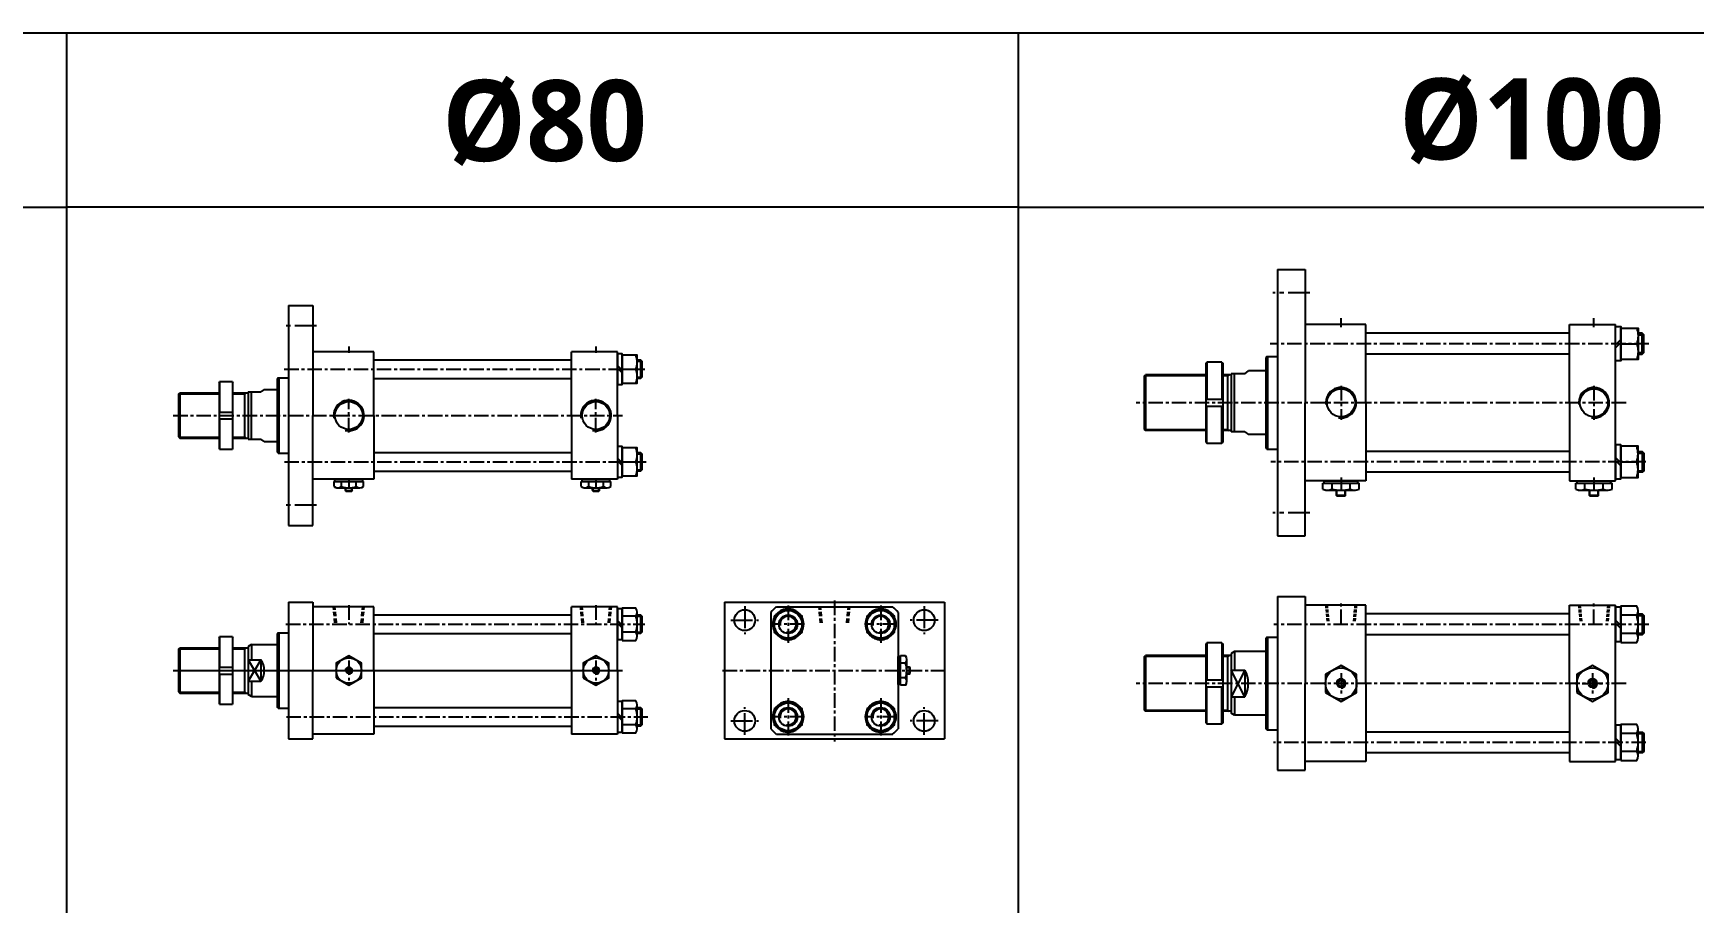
# Model space of a CAD drawing. Extents: x -819 to 8226, y 0 to 4052.
# Drawn here: x 2053 to 3488, y 3301 to 4052 of the extents above; entities that cross this region are included whole.
import ezdxf

# ---------------------------------------------------------------- set-up
doc = ezdxf.new("R2010")
doc.units = 0
doc.header["$LTSCALE"] = 10
doc.header["$MEASUREMENT"] = 0
for name, pattern in [('CENTER', [2, 1.25, -0.25, 0.25, -0.25]), ('CENTERX2', [4, 2.5, -0.5, 0.5, -0.5]), ('HIDDEN', [0.375, 0.25, -0.125])]:
    doc.linetypes.add(name, pattern=pattern)
doc.layers.get('0').update_dxf_attribs({"linetype": 'CONTINUOUS'})
for name, color, linetype in [('CEN', 1, 'CENTERX2'), ('CENTER', 1, 'CENTER'), ('DIM', 2, 'CONTINUOUS'), ('Line', 7, 'CONTINUOUS'), ('ML', 7, 'CONTINUOUS'), ('THIN', 3, 'CONTINUOUS'), ('외형선', 3, 'CONTINUOUS'), ('중심선', 1, 'CENTER')]:
    doc.layers.add(name, color=color, linetype=linetype)
doc.styles.add('문자', font='romans.shx')

msp = doc.modelspace()

# ---------------------------------------------------------------- linework, layer by layer
for p, q in [((4857.5, 4052.4), (0, 4052.4)), ((2082, 4052.4), (2082, 3501)), ((2904.2, 2550.2), (2904.2, 4052.4)), ((1438, 3902.3), (2082, 3902.3)), ((2082, 3902.3), (2082, 2550.2)), ((2904.2, 3902.3), (2082, 3902.3)), ((2904.2, 3902.3), (3803.6, 3902.3)), ((2322.8, 3657.3), (2323.3, 3656.8)), ((2322.8, 3657.3), (2328.8, 3657.3)), ((2323.3, 3656.8), (2328.3, 3656.8)), ((2328.8, 3657.3), (2328.3, 3656.8)), ((2536.3, 3657.3), (2536.8, 3656.8)), ((2536.3, 3657.3), (2542.3, 3657.3)), ((2536.8, 3656.8), (2541.8, 3656.8)), ((2542.3, 3657.3), (2541.8, 3656.8)), ((2810.2, 3498.9), (2810.2, 3504.9)), ((2810.2, 3504.9), (2810.7, 3504.4)), ((2810.7, 3499.4), (2810.7, 3504.4)), ((2810.2, 3498.9), (2810.7, 3499.4))]:
    msp.add_line(p, q)
at = {"color": 7, "linetype": 'Continuous'}
for p, q in [((2313.1, 3660.8), (2313.1, 3665.2)), ((2313.1, 3665.2), (2325.8, 3665.2)), ((2313.8, 3667.2), (2337.8, 3667.2)), ((2313.8, 3665.2), (2313.8, 3667.2)), ((2316.3, 3659.8), (2335.4, 3659.8)), ((2319.5, 3660.8), (2319.5, 3665.2)), ((2322.8, 3657.3), (2322.8, 3659.8)), ((2325.8, 3665.2), (2338.5, 3665.2)), ((2328.8, 3657.3), (2328.8, 3659.8)), ((2332.2, 3660.8), (2332.2, 3665.2)), ((2337.8, 3665.2), (2337.8, 3667.2)), ((2338.5, 3660.8), (2338.5, 3665.2)), ((2526.6, 3660.8), (2526.6, 3665.2)), ((2526.6, 3665.2), (2539.3, 3665.2)), ((2527.3, 3667.2), (2551.3, 3667.2)), ((2527.3, 3665.2), (2527.3, 3667.2)), ((2529.8, 3659.8), (2548.9, 3659.8)), ((2533, 3660.8), (2533, 3665.2)), ((2536.3, 3657.3), (2536.3, 3659.8)), ((2539.3, 3665.2), (2552, 3665.2)), ((2542.3, 3657.3), (2542.3, 3659.8)), ((2545.7, 3660.8), (2545.7, 3665.2)), ((2551.3, 3665.2), (2551.3, 3667.2)), ((2552, 3660.8), (2552, 3665.2)), ((3167.3, 3658.7), (3167.3, 3663.7)), ((3167.3, 3663.7), (3173.6, 3663.7)), ((3168.3, 3663.7), (3168.3, 3665.7)), ((3168.3, 3665.7), (3197.5, 3665.7)), ((3173.6, 3663.7), (3198.5, 3663.7)), ((3175.1, 3658.7), (3175.1, 3663.7)), ((3178.9, 3657.9), (3178.9, 3657.9)), ((3190.7, 3658.7), (3190.7, 3663.7)), ((3197.5, 3663.7), (3197.5, 3665.7)), ((3198.5, 3658.7), (3198.5, 3663.7)), ((3385.8, 3658.7), (3385.8, 3663.7)), ((3385.8, 3663.7), (3392.1, 3663.7)), ((3386.8, 3663.7), (3386.8, 3665.7)), ((3386.8, 3665.7), (3416, 3665.7)), ((3392.1, 3663.7), (3417, 3663.7)), ((3393.6, 3658.7), (3393.6, 3663.7)), ((3397.4, 3657.9), (3397.4, 3657.9)), ((3409.2, 3658.7), (3409.2, 3663.7)), ((3416, 3663.7), (3416, 3665.7)), ((3417, 3658.7), (3417, 3663.7)), ((3170.5, 3657.7), (3195.3, 3657.7)), ((3178.9, 3653.2), (3178.9, 3657.7)), ((3178.9, 3653.2), (3179.4, 3652.7)), ((3186.9, 3653.2), (3178.9, 3653.2)), ((3179.4, 3652.7), (3186.4, 3652.7)), ((3186.9, 3653.2), (3186.4, 3652.7)), ((3186.9, 3653.2), (3186.9, 3657.7)), ((3389, 3657.7), (3413.8, 3657.7)), ((3397.4, 3653.2), (3397.4, 3657.7)), ((3397.4, 3653.2), (3397.9, 3652.7)), ((3405.4, 3653.2), (3397.4, 3653.2)), ((3397.9, 3652.7), (3404.9, 3652.7)), ((3405.4, 3653.2), (3404.9, 3652.7)), ((3405.4, 3653.2), (3405.4, 3657.7)), ((2806.7, 3514.6), (2802.3, 3514.6)), ((2802.3, 3501.9), (2802.3, 3514.6)), ((2800.3, 3489.9), (2800.3, 3513.9)), ((2802.3, 3513.9), (2800.3, 3513.9)), ((2806.7, 3508.2), (2802.3, 3508.2)), ((2802.3, 3489.2), (2802.3, 3501.9)), ((2807.7, 3492.4), (2807.7, 3511.4)), ((2810.2, 3504.9), (2807.7, 3504.9)), ((2802.3, 3489.9), (2800.3, 3489.9)), ((2806.7, 3495.5), (2802.3, 3495.5)), ((2806.7, 3489.2), (2802.3, 3489.2)), ((2810.2, 3498.9), (2807.7, 3498.9))]:
    msp.add_line(p, q, dxfattribs=at)
for points in [[(2314.8, 3495.5), (2325.8, 3489.2), (2336.8, 3495.5), (2336.8, 3508.2), (2325.8, 3514.6), (2314.8, 3508.2)], [(2528.3, 3495.5), (2539.3, 3489.2), (2550.3, 3495.5), (2550.3, 3508.2), (2539.3, 3514.6), (2528.3, 3508.2)], [(2325, 3503.4), (2324.1, 3501.9), (2325, 3500.4), (2326.7, 3500.4), (2327.6, 3501.9), (2326.7, 3503.4)], [(2538.5, 3503.4), (2537.6, 3501.9), (2538.5, 3500.4), (2540.2, 3500.4), (2541.1, 3501.9), (2540.2, 3503.4)], [(3169.4, 3483), (3182.9, 3475.2), (3196.4, 3483), (3196.4, 3498.6), (3182.9, 3506.4), (3169.4, 3498.6)], [(3386.6, 3483), (3400.1, 3475.2), (3413.6, 3483), (3413.6, 3498.6), (3400.1, 3506.4), (3386.6, 3498.6)], [(3181.4, 3493.3), (3180, 3490.8), (3181.4, 3488.3), (3184.3, 3488.3), (3185.8, 3490.8), (3184.3, 3493.3)], [(3398.7, 3493.3), (3397.2, 3490.8), (3398.7, 3488.3), (3401.6, 3488.3), (3403, 3490.8), (3401.6, 3493.3)]]:
    msp.add_lwpolyline(points, close=True, dxfattribs=at)
for centre, radius in [((2325.8, 3501.9), 11), ((2325.8, 3501.9), 2.5), ((2539.3, 3501.9), 11), ((2539.3, 3501.9), 2.5), ((3182.9, 3490.8), 13.5), ((3400.1, 3490.8), 13.5), ((3182.9, 3490.8), 3.5), ((3400.1, 3490.8), 3.5)]:
    msp.add_circle(centre, radius, dxfattribs=at)
for centre, radius, start, end in [((2316.3, 3665.4), 5.62, 235.6158, 270), ((2316.3, 3665.4), 5.62, 235.6158, 304.3842), ((2325.8, 3680.8), 21, 252.412, 270), ((2325.8, 3680.8), 21, 270, 287.588), ((2335.4, 3665.4), 5.62, 235.6158, 304.3842), ((2529.8, 3665.4), 5.62, 235.6158, 270), ((2529.8, 3665.4), 5.62, 235.6158, 304.3842), ((2539.3, 3680.8), 21, 252.412, 270), ((2539.3, 3680.8), 21, 270, 287.588), ((2548.9, 3665.4), 5.62, 235.6158, 304.3842), ((3170.5, 3663.3), 5.62, 235.6158, 270), ((3171.2, 3665.9), 8.22, 241.7006, 298.2994), ((3182.9, 3689), 31.3, 255.6172, 270.0141), ((3182.9, 3689), 31.3, 269.9859, 284.3828), ((3194.6, 3665.9), 8.22, 241.7006, 298.2994), ((3389, 3663.3), 5.62, 235.6158, 270), ((3389.7, 3665.9), 8.22, 241.7006, 298.2994), ((3401.4, 3689), 31.3, 255.6172, 270.0141), ((3401.4, 3689), 31.3, 269.9859, 284.3828), ((3413.1, 3665.9), 8.22, 241.7006, 298.2994), ((2802.1, 3511.4), 5.62, 325.6158, 34.3842), ((2786.7, 3501.9), 21, 0, 17.588), ((2786.7, 3501.9), 21, 342.412, 0), ((2802.1, 3492.4), 5.62, 325.6158, 34.3842), ((2802.1, 3492.4), 5.62, 325.6158, 0)]:
    msp.add_arc(centre, radius, start, end, dxfattribs=at)
at = {"layer": 'CEN', "color": 1, "linetype": 'CENTER', "ltscale": 1.5}
for p, q in [((3155.9, 3828.2), (3123.9, 3828.2)), ((2297.8, 3799.7), (2270.8, 3799.7)), ((2297.8, 3644.7), (2270.8, 3644.7)), ((3155.9, 3638.2), (3123.9, 3638.2)), ((2655.8, 3545.4), (2679.8, 3545.4)), ((2667.8, 3557.4), (2667.8, 3533.4)), ((2834.8, 3545.4), (2810.8, 3545.4)), ((2822.8, 3557.4), (2822.8, 3533.4)), ((2655.8, 3458.4), (2679.8, 3458.4)), ((2667.8, 3446.4), (2667.8, 3470.4)), ((2834.8, 3458.4), (2810.8, 3458.4)), ((2822.8, 3446.4), (2822.8, 3470.4))]:
    msp.add_line(p, q, dxfattribs=at)
at = {"layer": 'CENTER'}
for p, q in [((2705.3, 3558), (2705.3, 3525.8)), ((2785.3, 3558), (2785.3, 3525.8)), ((2719.3, 3541.9), (2691.4, 3541.9)), ((2799.3, 3541.9), (2771.4, 3541.9)), ((2705.3, 3478), (2705.3, 3445.8)), ((2785.3, 3478), (2785.3, 3445.8)), ((2719.3, 3461.9), (2691.4, 3461.9)), ((2799.3, 3461.9), (2771.4, 3461.9))]:
    msp.add_line(p, q, dxfattribs=at)
at = {"layer": 'DIM'}
for p, q in [((2323.3, 3656.8), (2323.3, 3659.8)), ((2328.3, 3656.8), (2328.3, 3659.8)), ((2536.8, 3656.8), (2536.8, 3659.8)), ((2541.8, 3656.8), (2541.8, 3659.8)), ((2810.7, 3504.4), (2807.7, 3504.4)), ((2810.7, 3499.4), (2807.7, 3499.4))]:
    msp.add_line(p, q, dxfattribs=at)
for centre in [(2325.8, 3501.9), (2539.3, 3501.9)]:
    msp.add_arc(centre, 3, 270, 180, dxfattribs=at)
at = {"layer": 'Line', "color": 6, "linetype": 'HIDDEN'}
for p, q in [((3169.7, 3558.3), (3170.9, 3544.3)), ((3170.8, 3558.3), (3172.1, 3543.7)), ((3194.9, 3558.3), (3193.7, 3543.7)), ((3196.1, 3558.3), (3194.9, 3544.3)), ((3388.2, 3558.3), (3389.4, 3544.3)), ((3389.3, 3558.3), (3390.6, 3543.7)), ((3413.4, 3558.3), (3412.2, 3543.7)), ((3414.6, 3558.3), (3413.4, 3544.3))]:
    msp.add_line(p, q, dxfattribs=at)
at = {"layer": 'ML'}
for p, q in [((3127.9, 3848.2), (3127.9, 3618.2)), ((3127.9, 3848.2), (3151.9, 3848.2)), ((3151.9, 3848.2), (3151.9, 3733.2)), ((2273.8, 3817.2), (2273.8, 3627.2)), ((2273.8, 3817.2), (2294.8, 3817.2)), ((2294.8, 3817.2), (2294.8, 3722.2)), ((3204.4, 3800.7), (3151.9, 3800.7)), ((3204.4, 3733.2), (3204.4, 3800.7)), ((3386.9, 3800.7), (3413.4, 3800.7)), ((3424.5, 3787.8), (3419.9, 3783.2)), ((3443.1, 3775.2), (3443.1, 3793.2)), ((2347.3, 3777.2), (2294.8, 3777.2)), ((2347.3, 3722.2), (2347.3, 3777.2)), ((3118.9, 3773.2), (3117.9, 3772.2)), ((3118.9, 3773.2), (3127.9, 3773.2)), ((3119.4, 3773.2), (3119.4, 3693.2)), ((3424.5, 3785.2), (3419.9, 3780.6)), ((3424.5, 3784.2), (3438.3, 3784.2)), ((2561.8, 3761.3), (2557.8, 3765.3)), ((2561.8, 3759), (2557.8, 3763)), ((2561.8, 3762.2), (2573.8, 3762.2)), ((2577.8, 3770.2), (2577.8, 3754.2)), ((3066, 3767.2), (3067, 3768.2)), ((3066, 3767.2), (3066, 3699.2)), ((3067, 3768.2), (3067, 3736.2)), ((3080, 3768.2), (3067, 3768.2)), ((3080, 3768.2), (3080, 3736.2)), ((3080, 3768.2), (3081, 3767.2)), ((3081, 3699.2), (3081, 3767.2)), ((3099.9, 3758.2), (3102.9, 3760.7)), ((3117.9, 3772.2), (3117.9, 3694.2)), ((2213.7, 3750.7), (2214.2, 3751.2)), ((2213.7, 3750.7), (2213.7, 3693.7)), ((2214.2, 3751.2), (2214.2, 3725.2)), ((2225.2, 3751.2), (2214.2, 3751.2)), ((2225.2, 3751.2), (2225.2, 3725.2)), ((2225.2, 3751.2), (2225.7, 3750.7)), ((2225.7, 3693.7), (2225.7, 3750.7)), ((2252.8, 3744.7), (2249.8, 3742.7)), ((2264.8, 3754.7), (2263.8, 3753.7)), ((2263.8, 3753.7), (2263.8, 3690.7)), ((2264.8, 3754.7), (2273.8, 3754.7)), ((2265.3, 3754.7), (2265.3, 3689.7)), ((3012.9, 3756.2), (3013.9, 3757.2)), ((3012.9, 3756.2), (3012.9, 3710.2)), ((3013.9, 3757.2), (3013.9, 3709.2)), ((3084.9, 3757.2), (3084.9, 3709.2)), ((3087.9, 3758.2), (3087.9, 3708.2)), ((3090.9, 3708.2), (3090.9, 3758.2)), ((2178.8, 3740.7), (2179.8, 3741.7)), ((2178.8, 3740.7), (2178.8, 3703.7)), ((2179.8, 3741.7), (2179.8, 3702.7)), ((2235.8, 3741.7), (2235.8, 3702.7)), ((2238.8, 3742.7), (2238.8, 3701.7)), ((2241.8, 3701.7), (2241.8, 3742.7)), ((3066, 3736.2), (3081, 3736.2)), ((3066, 3730.2), (3081, 3730.2)), ((3067, 3698.2), (3067, 3730.2)), ((3080, 3698.2), (3080, 3730.2)), ((3151.9, 3618.2), (3151.9, 3733.2)), ((3204.4, 3733.2), (3204.4, 3665.7)), ((2213.7, 3725.2), (2225.7, 3725.2)), ((2213.7, 3719.2), (2225.7, 3719.2)), ((2214.2, 3719.2), (2214.2, 3693.2)), ((2225.2, 3719.2), (2225.2, 3693.2)), ((2294.8, 3627.2), (2294.8, 3722.2)), ((2347.3, 3722.2), (2347.3, 3667.2)), ((2178.8, 3703.7), (2179.8, 3702.7)), ((2252.8, 3699.7), (2249.8, 3701.7)), ((3012.9, 3710.2), (3013.9, 3709.2)), ((3099.9, 3708.2), (3102.9, 3705.7)), ((2213.7, 3693.7), (2214.2, 3693.2)), ((2214.2, 3693.2), (2225.2, 3693.2)), ((2225.2, 3693.2), (2225.7, 3693.7)), ((2264.8, 3689.7), (2263.8, 3690.7)), ((2264.8, 3689.7), (2273.8, 3689.7)), ((2577.8, 3690.2), (2577.8, 3674.2)), ((3066, 3699.2), (3067, 3698.2)), ((3067, 3698.2), (3080, 3698.2)), ((3080, 3698.2), (3081, 3699.2)), ((3118.9, 3693.2), (3117.9, 3694.2)), ((3118.9, 3693.2), (3127.9, 3693.2)), ((3443.1, 3691.2), (3443.1, 3673.2)), ((2561.8, 3681.3), (2557.8, 3685.3)), ((2561.8, 3679), (2557.8, 3683)), ((2561.8, 3682.2), (2573.8, 3682.2)), ((3424.5, 3681.2), (3419.9, 3685.8)), ((3424.5, 3678.6), (3419.9, 3683.2)), ((3424.5, 3682.2), (3438.3, 3682.2)), ((2347.3, 3667.2), (2294.8, 3667.2)), ((3204.4, 3665.7), (3151.9, 3665.7)), ((2273.8, 3627.2), (2294.8, 3627.2)), ((3127.9, 3618.2), (3151.9, 3618.2)), ((2273.8, 3560.9), (2273.8, 3442.9)), ((2273.8, 3560.9), (2294.8, 3560.9)), ((2294.8, 3560.9), (2294.8, 3501.9)), ((2650.3, 3560.9), (2840.3, 3560.9)), ((2650.3, 3560.9), (2650.3, 3442.9)), ((2840.3, 3560.9), (2840.3, 3442.9)), ((3127.9, 3565.8), (3127.9, 3415.8)), ((3127.9, 3565.8), (3151.9, 3565.8)), ((3151.9, 3565.8), (3151.9, 3490.8)), ((3204.4, 3558.3), (3151.9, 3558.3)), ((3204.4, 3490.8), (3204.4, 3558.3)), ((3386.9, 3558.3), (3413.4, 3558.3)), ((2347.3, 3556.9), (2294.8, 3556.9)), ((2347.3, 3501.9), (2347.3, 3556.9)), ((2561.8, 3541), (2557.8, 3545)), ((2573.8, 3548.8), (2561.8, 3548.8)), ((2574.8, 3531.5), (2574.8, 3552.3)), ((2577.8, 3549.9), (2577.8, 3533.9)), ((2690.3, 3552.1), (2690.3, 3451.6)), ((2695.1, 3556.9), (2795.6, 3556.9)), ((2800.3, 3552.1), (2800.3, 3451.6)), ((3424.5, 3540.8), (3419.9, 3545.4)), ((3438.3, 3549.6), (3424.5, 3549.6)), ((3439.5, 3530.1), (3439.5, 3553.5)), ((3443.1, 3550.8), (3443.1, 3532.8)), ((2213.7, 3530.4), (2214.2, 3530.9)), ((2213.7, 3530.4), (2213.7, 3473.4)), ((2225.2, 3530.9), (2214.2, 3530.9)), ((2214.2, 3530.9), (2214.2, 3504.9)), ((2225.2, 3530.9), (2225.7, 3530.4)), ((2225.2, 3530.9), (2225.2, 3504.9)), ((2225.7, 3473.4), (2225.7, 3530.4)), ((2264.8, 3534.4), (2263.8, 3533.4)), ((2263.8, 3533.4), (2263.8, 3470.4)), ((2264.8, 3534.4), (2273.8, 3534.4)), ((2265.3, 3534.4), (2265.3, 3469.4)), ((2561.8, 3538.8), (2557.8, 3542.8)), ((2573.8, 3535), (2561.8, 3535)), ((3118.9, 3530.8), (3117.9, 3529.8)), ((3117.9, 3529.8), (3117.9, 3451.8)), ((3118.9, 3530.8), (3127.9, 3530.8)), ((3119.4, 3530.8), (3119.4, 3450.8)), ((3424.5, 3538.2), (3419.9, 3542.8)), ((3438.3, 3534), (3424.5, 3534)), ((2178.8, 3520.4), (2179.8, 3521.4)), ((2178.8, 3520.4), (2178.8, 3483.4)), ((2179.8, 3521.4), (2179.8, 3482.4)), ((2235.8, 3521.4), (2235.8, 3482.4)), ((2241.8, 3524.4), (2238.8, 3522.7)), ((2238.8, 3522.7), (2238.8, 3481.1)), ((2241.8, 3524.4), (2241.8, 3511.2)), ((3012.9, 3513.8), (3013.9, 3514.8)), ((3013.9, 3514.8), (3013.9, 3466.8)), ((3066, 3524.8), (3067, 3525.8)), ((3066, 3524.8), (3066, 3456.8)), ((3080, 3525.8), (3067, 3525.8)), ((3067, 3525.8), (3067, 3493.8)), ((3080, 3525.8), (3081, 3524.8)), ((3080, 3525.8), (3080, 3493.8)), ((3081, 3456.8), (3081, 3524.8)), ((3084.9, 3514.8), (3084.9, 3466.8)), ((3090.9, 3518.3), (3087.9, 3516.6)), ((3087.9, 3516.6), (3087.9, 3465)), ((3090.9, 3518.3), (3090.9, 3502.3)), ((2213.7, 3504.9), (2225.7, 3504.9)), ((2238.8, 3511.2), (2249.8, 3511.2)), ((2249.8, 3511.2), (2249.8, 3492.6)), ((2294.8, 3442.9), (2294.8, 3501.9)), ((2347.3, 3501.9), (2347.3, 3446.9)), ((3012.9, 3513.8), (3012.9, 3467.8)), ((3087.9, 3502.3), (3099.9, 3502.3)), ((3099.9, 3502.3), (3099.9, 3479.2)), ((2213.7, 3498.9), (2225.7, 3498.9)), ((2214.2, 3498.9), (2214.2, 3472.9)), ((2225.2, 3498.9), (2225.2, 3472.9)), ((2238.8, 3492.6), (2249.8, 3492.6)), ((2241.8, 3492.6), (2241.8, 3479.4)), ((3066, 3493.8), (3081, 3493.8)), ((3066, 3487.8), (3081, 3487.8)), ((3067, 3455.8), (3067, 3487.8)), ((3080, 3455.8), (3080, 3487.8)), ((3151.9, 3415.8), (3151.9, 3490.8)), ((3204.4, 3490.8), (3204.4, 3423.3)), ((2178.8, 3483.4), (2179.8, 3482.4)), ((2213.7, 3473.4), (2214.2, 3472.9)), ((2214.2, 3472.9), (2225.2, 3472.9)), ((2225.2, 3472.9), (2225.7, 3473.4)), ((2241.8, 3479.4), (2238.8, 3481.1)), ((2574.8, 3451.5), (2574.8, 3472.3)), ((3087.9, 3479.2), (3099.9, 3479.2)), ((3090.9, 3479.2), (3090.9, 3463.3)), ((2264.8, 3469.4), (2263.8, 3470.4)), ((2264.8, 3469.4), (2273.8, 3469.4)), ((2561.8, 3461), (2557.8, 3465)), ((2561.8, 3458.8), (2557.8, 3462.8)), ((2573.8, 3468.8), (2561.8, 3468.8)), ((2577.8, 3469.9), (2577.8, 3453.9)), ((3012.9, 3467.8), (3013.9, 3466.8)), ((3090.9, 3463.3), (3087.9, 3465)), ((2273.8, 3442.9), (2294.8, 3442.9)), ((2347.3, 3446.9), (2294.8, 3446.9)), ((2573.8, 3455), (2561.8, 3455)), ((2650.3, 3442.9), (2840.3, 3442.9)), ((2695.1, 3446.9), (2795.6, 3446.9)), ((3066, 3456.8), (3067, 3455.8)), ((3067, 3455.8), (3080, 3455.8)), ((3080, 3455.8), (3081, 3456.8)), ((3118.9, 3450.8), (3117.9, 3451.8)), ((3118.9, 3450.8), (3127.9, 3450.8)), ((3424.5, 3438.8), (3419.9, 3443.4)), ((3438.3, 3447.6), (3424.5, 3447.6)), ((3439.5, 3428.1), (3439.5, 3451.5)), ((3443.1, 3448.8), (3443.1, 3430.8)), ((3424.5, 3436.2), (3419.9, 3440.8)), ((3438.3, 3432), (3424.5, 3432)), ((3127.9, 3415.8), (3151.9, 3415.8)), ((3204.4, 3423.3), (3151.9, 3423.3))]:
    msp.add_line(p, q, dxfattribs=at)
at = {"layer": 'ML', "color": 1, "linetype": 'CENTER'}
for p, q in [((3182.9, 3798.6), (3182.9, 3806.2)), ((3401.4, 3798.6), (3401.4, 3806.2)), ((2325.8, 3781.7), (2325.8, 3776.4)), ((2539.3, 3781.7), (2539.3, 3776.4)), ((3182.9, 3747.7), (3182.9, 3718.6)), ((3401.4, 3747.7), (3401.4, 3718.6)), ((2325.8, 3707.6), (2325.8, 3736.7)), ((2539.3, 3707.6), (2539.3, 3736.7)), ((2325.8, 3668.1), (2325.8, 3659.1)), ((2539.3, 3668.1), (2539.3, 3659.1)), ((3182.9, 3668.7), (3182.9, 3657.1)), ((3401.4, 3668.7), (3401.4, 3657.1)), ((2745.3, 3562.3), (2745.3, 3440.6)), ((3182.9, 3542.2), (3182.9, 3560)), ((3401.4, 3542.2), (3401.4, 3560)), ((2325.8, 3510.7), (2325.8, 3493.1)), ((2530.5, 3501.9), (2548.1, 3501.9)), ((2539.3, 3510.7), (2539.3, 3493.1)), ((2648.7, 3501.9), (2841.3, 3501.9)), ((3182.9, 3499.6), (3182.9, 3482)), ((3391.3, 3490.8), (3408.9, 3490.8)), ((3400.1, 3499.6), (3400.1, 3482))]:
    msp.add_line(p, q, dxfattribs=at)
at = {"layer": 'ML', "color": 7, "linetype": 'Continuous'}
for p, q in [((3117.9, 3760.7), (3102.9, 3760.7)), ((2252.8, 3744.7), (2263.8, 3744.7)), ((3066, 3757.2), (3013.9, 3757.2)), ((3087.9, 3757.2), (3081, 3757.2)), ((3099.9, 3758.2), (3087.9, 3758.2)), ((2179.8, 3741.7), (2213.7, 3741.7)), ((2225.7, 3741.7), (2238.8, 3741.7)), ((2238.8, 3742.7), (2249.8, 3742.7)), ((2179.8, 3702.7), (2213.7, 3702.7)), ((2225.7, 3702.7), (2238.8, 3702.7)), ((2238.8, 3701.7), (2249.8, 3701.7)), ((3066, 3709.2), (3013.9, 3709.2)), ((3087.9, 3709.2), (3081, 3709.2)), ((3099.9, 3708.2), (3087.9, 3708.2)), ((3117.9, 3705.7), (3102.9, 3705.7)), ((2252.8, 3699.7), (2263.8, 3699.7)), ((2179.8, 3521.4), (2213.7, 3521.4)), ((2225.7, 3521.4), (2238.8, 3521.4)), ((2241.8, 3524.4), (2263.8, 3524.4)), ((3066, 3514.8), (3013.9, 3514.8)), ((3117.9, 3518.3), (3090.9, 3518.3)), ((2179.8, 3482.4), (2213.7, 3482.4)), ((2225.7, 3482.4), (2238.8, 3482.4)), ((2241.8, 3479.4), (2263.8, 3479.4)), ((3066, 3466.8), (3013.9, 3466.8)), ((3117.9, 3463.3), (3090.9, 3463.3))]:
    msp.add_line(p, q, dxfattribs=at)
at = {"layer": 'ML', "color": 2}
for p, q in [((3084.9, 3756.4), (3086.2, 3757.2)), ((2235.8, 3740.9), (2237.1, 3741.7)), ((2235.8, 3703.4), (2237.1, 3702.7)), ((3084.9, 3709.9), (3086.2, 3709.2)), ((3179.4, 3657.9), (3179.4, 3657.9)), ((3397.9, 3657.9), (3397.9, 3657.9)), ((3179.4, 3652.7), (3179.4, 3657.7)), ((3186.4, 3652.7), (3186.4, 3657.7)), ((3397.9, 3652.7), (3397.9, 3657.7)), ((3404.9, 3652.7), (3404.9, 3657.7)), ((2235.8, 3520.6), (2237.1, 3521.4)), ((3084.9, 3514), (3086.2, 3514.8)), ((2249.8, 3511.2), (2238.8, 3492.6)), ((2238.8, 3511.2), (2249.8, 3492.6)), ((3099.9, 3502.3), (3087.9, 3479.2)), ((3099.9, 3479.2), (3087.9, 3502.3)), ((2235.8, 3483.1), (2237.1, 3482.4)), ((3084.9, 3467.5), (3086.2, 3466.8))]:
    msp.add_line(p, q, dxfattribs=at)
at = {"layer": 'ML', "color": 6, "linetype": 'HIDDEN', "ltscale": 1.5}
for p, q in [((2313.8, 3543.2), (2312.6, 3556.9)), ((2315.1, 3543.2), (2313.8, 3556.9)), ((2336.6, 3543.2), (2337.8, 3556.9)), ((2337.8, 3543.2), (2339.1, 3556.9)), ((2527.3, 3543.2), (2526.1, 3556.9)), ((2528.6, 3543.2), (2527.3, 3556.9)), ((2550.1, 3543.2), (2551.3, 3556.9)), ((2551.3, 3543.2), (2552.6, 3556.9)), ((2733.3, 3543.2), (2732.1, 3556.9)), ((2734.6, 3543.2), (2733.3, 3556.9)), ((2756.1, 3543.2), (2757.3, 3556.9)), ((2757.3, 3543.2), (2758.6, 3556.9))]:
    msp.add_line(p, q, dxfattribs=at)
at = {"layer": 'ML'}
for points in [[(3419.9, 3769.4), (3419.9, 3799), (3424.5, 3799), (3424.5, 3769.4), (3419.9, 3769.4)], [(3439.5, 3775.2), (3443.1, 3775.2), (3444.5, 3776.5), (3444.5, 3791.8), (3443.1, 3793.2), (3439.5, 3793.2)], [(2557.8, 3775.5), (2557.8, 3748.9), (2561.8, 3748.9), (2561.8, 3775.5), (2557.8, 3775.5)], [(2574.8, 3770.2), (2577.8, 3770.2), (2578.8, 3769.1), (2578.8, 3755.3), (2577.8, 3754.2), (2574.8, 3754.2)], [(2557.8, 3695.5), (2557.8, 3668.9), (2561.8, 3668.9), (2561.8, 3695.5), (2557.8, 3695.5)], [(2574.8, 3690.2), (2577.8, 3690.2), (2578.8, 3689.1), (2578.8, 3675.3), (2577.8, 3674.2), (2574.8, 3674.2)], [(3419.9, 3697), (3419.9, 3667.4), (3424.5, 3667.4), (3424.5, 3697), (3419.9, 3697)], [(3439.5, 3691.2), (3443.1, 3691.2), (3444.5, 3689.8), (3444.5, 3674.5), (3443.1, 3673.2), (3439.5, 3673.2)], [(2557.8, 3555.2), (2557.8, 3528.6), (2561.8, 3528.6), (2561.8, 3555.2), (2557.8, 3555.2)], [(2574.8, 3549.9), (2577.8, 3549.9), (2578.8, 3548.8), (2578.8, 3535), (2577.8, 3533.9), (2574.8, 3533.9)], [(2693.3, 3548.8), (2693.3, 3535), (2705.3, 3528), (2717.3, 3535), (2717.3, 3548.8), (2705.3, 3555.8), (2693.3, 3548.8)], [(2773.3, 3548.8), (2773.3, 3535), (2785.3, 3528), (2797.3, 3535), (2797.3, 3548.8), (2785.3, 3555.8), (2773.3, 3548.8)], [(3419.9, 3556.6), (3419.9, 3527), (3424.5, 3527), (3424.5, 3556.6), (3419.9, 3556.6)], [(3439.5, 3550.8), (3443.1, 3550.8), (3444.5, 3549.4), (3444.5, 3534.1), (3443.1, 3532.8), (3439.5, 3532.8)], [(2557.8, 3475.2), (2557.8, 3448.6), (2561.8, 3448.6), (2561.8, 3475.2), (2557.8, 3475.2)], [(2693.3, 3468.8), (2693.3, 3455), (2705.3, 3448), (2717.3, 3455), (2717.3, 3468.8), (2705.3, 3475.8), (2693.3, 3468.8)], [(2773.3, 3468.8), (2773.3, 3455), (2785.3, 3448), (2797.3, 3455), (2797.3, 3468.8), (2785.3, 3475.8), (2773.3, 3468.8)], [(2574.8, 3469.9), (2577.8, 3469.9), (2578.8, 3468.8), (2578.8, 3455), (2577.8, 3453.9), (2574.8, 3453.9)], [(3419.9, 3454.6), (3419.9, 3425), (3424.5, 3425), (3424.5, 3454.6), (3419.9, 3454.6)], [(3439.5, 3448.8), (3443.1, 3448.8), (3444.5, 3447.4), (3444.5, 3432.1), (3443.1, 3430.8), (3439.5, 3430.8)]]:
    msp.add_lwpolyline(points, dxfattribs=at)
for points in [[(3424.5, 3797.7), (3439.5, 3797.7), (3439.5, 3770.7), (3424.5, 3770.7)], [(2561.8, 3750.2), (2574.8, 3750.2), (2574.8, 3774.2), (2561.8, 3774.2)], [(2561.8, 3670.2), (2574.8, 3670.2), (2574.8, 3694.2), (2561.8, 3694.2)], [(3424.5, 3668.7), (3439.5, 3668.7), (3439.5, 3695.7), (3424.5, 3695.7)]]:
    msp.add_lwpolyline(points, close=True, dxfattribs=at)
for points in [[(3438.3, 3797.7, -0.178633), (3438.3, 3784.2, -0.178633), (3438.3, 3770.7)], [(2573.8, 3750.2, 0.178633), (2573.8, 3762.2, 0.178633), (2573.8, 3774.2)], [(2573.8, 3670.2, 0.178633), (2573.8, 3682.2, 0.178633), (2573.8, 3694.2)], [(3438.3, 3668.7, 0.178633), (3438.3, 3682.2, 0.178633), (3438.3, 3695.7)], [(2561.8, 3528), (2573.8, 3528, 0.309401), (2573.8, 3535, 0.154701), (2573.8, 3548.8, 0.309401), (2573.8, 3555.8), (2561.8, 3555.8), (2561.8, 3528)], [(3424.5, 3526.2), (3438.3, 3526.2, 0.309401), (3438.3, 3534, 0.154701), (3438.3, 3549.6, 0.309401), (3438.3, 3557.4), (3424.5, 3557.4), (3424.5, 3526.2)], [(2561.8, 3448), (2573.8, 3448, 0.309401), (2573.8, 3455, 0.154701), (2573.8, 3468.8, 0.309401), (2573.8, 3475.8), (2561.8, 3475.8), (2561.8, 3448)], [(3424.5, 3424.2), (3438.3, 3424.2, 0.309401), (3438.3, 3432, 0.154701), (3438.3, 3447.6, 0.309401), (3438.3, 3455.4), (3424.5, 3455.4), (3424.5, 3424.2)]]:
    msp.add_lwpolyline(points, format="xyb", dxfattribs=at)
for centre, radius in [((3182.9, 3733.2), 12.1), ((3401.4, 3733.2), 12.1), ((2325.8, 3722.2), 12), ((2539.3, 3722.2), 12), ((2667.8, 3545.4), 9), ((2705.3, 3541.9), 12), ((2705.3, 3541.9), 8), ((2785.3, 3541.9), 12), ((2785.3, 3541.9), 8), ((2822.8, 3545.4), 9), ((2705.3, 3461.9), 12), ((2785.3, 3461.9), 12), ((2667.8, 3458.4), 9), ((2705.3, 3461.9), 8), ((2785.3, 3461.9), 8), ((2822.8, 3458.4), 9)]:
    msp.add_circle(centre, radius, dxfattribs=at)
at = {"layer": 'ML', "color": 2}
for centre, radius, start, end in [((3182.9, 3733.2), 13.2, 260.9473, 186.2259), ((3401.4, 3733.2), 13.2, 260.9473, 186.2259), ((2325.8, 3722.2), 13.2, 256.7423, 190.0921), ((2539.3, 3722.2), 13.2, 256.7423, 190.0921), ((2705.3, 3541.9), 6.92, 258.3945, 189.733), ((2785.3, 3541.9), 6.92, 258.3945, 189.733), ((3182.9, 3490.8), 4, 270, 180), ((3400.1, 3490.8), 4, 270, 180), ((2705.3, 3461.9), 6.92, 258.3945, 189.733), ((2785.3, 3461.9), 6.92, 258.3945, 189.733)]:
    msp.add_arc(centre, radius, start, end, dxfattribs=at)
at = {"layer": 'ML'}
for centre, radius, start, end in [((2745.3, 3501.9), 74.5, 132.417, 137.583), ((2705.3, 3541.9), 13.3, 154.4562, 205.5438), ((2705.3, 3541.9), 13.3, 94.4562, 145.5438), ((2705.3, 3541.9), 13.3, 34.4562, 85.5438), ((2705.3, 3541.9), 13.3, 334.4562, 25.5438), ((2785.3, 3541.9), 13.3, 154.4562, 205.5438), ((2785.3, 3541.9), 13.3, 94.4562, 145.5438), ((2785.3, 3541.9), 13.3, 34.4562, 85.5438), ((2745.3, 3501.9), 74.5, 42.417, 47.583), ((2785.3, 3541.9), 13.3, 334.4562, 25.5438), ((2705.3, 3541.9), 13.3, 214.4562, 265.5438), ((2705.3, 3541.9), 13.3, 274.4562, 325.5438), ((2785.3, 3541.9), 13.3, 214.4562, 265.5438), ((2785.3, 3541.9), 13.3, 274.4562, 325.5438), ((2237, 3501.9), 15.8, 324.1474, 35.8526), ((3079.1, 3490.8), 23.7, 330.8896, 29.1104), ((2705.3, 3461.9), 13.3, 94.4562, 145.5438), ((2705.3, 3461.9), 13.3, 34.4562, 85.5438), ((2785.3, 3461.9), 13.3, 94.4562, 145.5438), ((2785.3, 3461.9), 13.3, 34.4562, 85.5438), ((2705.3, 3461.9), 13.3, 154.4562, 205.5438), ((2705.3, 3461.9), 13.3, 334.4562, 25.5438), ((2785.3, 3461.9), 13.3, 154.4562, 205.5438), ((2785.3, 3461.9), 13.3, 334.4562, 25.5438), ((2745.3, 3501.9), 74.5, 222.417, 227.583), ((2705.3, 3461.9), 13.3, 214.4562, 265.5438), ((2705.3, 3461.9), 13.3, 274.4562, 325.5438), ((2785.3, 3461.9), 13.3, 214.4562, 265.5438), ((2785.3, 3461.9), 13.3, 274.4562, 325.5438), ((2745.3, 3501.9), 74.5, 312.417, 317.583)]:
    msp.add_arc(centre, radius, start, end, dxfattribs=at)
at = {"layer": 'THIN', "color": 2}
for p, q in [((3439.5, 3791.8), (3444.5, 3791.8)), ((3439.5, 3776.5), (3444.5, 3776.5)), ((2574.8, 3769.1), (2578.8, 3769.1)), ((2574.8, 3755.3), (2578.8, 3755.3)), ((2574.8, 3689.1), (2578.8, 3689.1)), ((3439.5, 3689.8), (3444.5, 3689.8)), ((2574.8, 3675.3), (2578.8, 3675.3)), ((3439.5, 3674.5), (3444.5, 3674.5)), ((2574.8, 3548.8), (2578.8, 3548.8)), ((3439.5, 3549.4), (3444.5, 3549.4)), ((2574.8, 3535), (2578.8, 3535)), ((3439.5, 3534.1), (3444.5, 3534.1)), ((2574.8, 3468.8), (2578.8, 3468.8)), ((2574.8, 3455), (2578.8, 3455)), ((3439.5, 3447.4), (3444.5, 3447.4)), ((3439.5, 3432.1), (3444.5, 3432.1))]:
    msp.add_line(p, q, dxfattribs=at)
at = {"layer": '외형선', "color": 7}
for p, q in [((3380.4, 3800.7), (3419.9, 3800.7)), ((3380.4, 3733.2), (3380.4, 3800.7)), ((3419.9, 3665.7), (3419.9, 3800.7)), ((2557.8, 3777.2), (2518.3, 3777.2)), ((2518.3, 3722.2), (2518.3, 3777.2)), ((2557.8, 3722.2), (2557.8, 3777.2)), ((3380.4, 3733.2), (3380.4, 3665.7)), ((2518.3, 3722.2), (2518.3, 3667.2)), ((2557.8, 3722.2), (2557.8, 3667.2)), ((2557.8, 3667.2), (2518.3, 3667.2)), ((3380.4, 3665.7), (3419.9, 3665.7)), ((3380.4, 3558.3), (3419.9, 3558.3)), ((3380.4, 3490.8), (3380.4, 3558.3)), ((3419.9, 3423.3), (3419.9, 3558.3)), ((2557.8, 3556.9), (2518.3, 3556.9)), ((2518.3, 3501.9), (2518.3, 3556.9)), ((2557.8, 3501.9), (2557.8, 3556.9)), ((2518.3, 3501.9), (2518.3, 3446.9)), ((2557.8, 3501.9), (2557.8, 3446.9)), ((3380.4, 3490.8), (3380.4, 3423.3)), ((2557.8, 3446.9), (2518.3, 3446.9)), ((3380.4, 3423.3), (3419.9, 3423.3))]:
    msp.add_line(p, q, dxfattribs=at)
at = {"layer": '외형선', "color": 1, "linetype": 'CENTER'}
for p, q in [((2270, 3762.2), (2581.6, 3762.2)), ((2174.1, 3722.2), (2562.2, 3722.2)), ((2270.2, 3682.2), (2584, 3682.2)), ((2325.8, 3558.3), (2325.8, 3541.9)), ((2539.3, 3558.3), (2539.3, 3541)), ((2271.5, 3541.9), (2581.6, 3541.9)), ((2271.9, 3461.9), (2584, 3461.9))]:
    msp.add_line(p, q, dxfattribs=at)
at = {"layer": '외형선', "color": 7, "linetype": 'Continuous'}
for p, q in [((2347.3, 3770.2), (2518.3, 3770.2)), ((2347.3, 3754.2), (2518.3, 3754.2)), ((2347.3, 3690.2), (2518.3, 3690.2)), ((2347.3, 3674.2), (2518.3, 3674.2)), ((2347.3, 3549.9), (2518.3, 3549.9)), ((2347.3, 3533.9), (2518.3, 3533.9)), ((2347.3, 3469.9), (2518.3, 3469.9)), ((2347.3, 3453.9), (2518.3, 3453.9))]:
    msp.add_line(p, q, dxfattribs=at)
at = {"layer": '외형선', "color": 2, "linetype": 'Continuous'}
for p, q in [((2179.1, 3740.9), (2213.7, 3740.9)), ((2225.7, 3740.9), (2235.8, 3740.9)), ((2179.1, 3703.4), (2213.7, 3703.4)), ((2225.7, 3703.4), (2235.8, 3703.4)), ((2179.1, 3520.6), (2213.7, 3520.6)), ((2225.7, 3520.6), (2235.8, 3520.6)), ((2179.1, 3483.1), (2213.7, 3483.1)), ((2225.7, 3483.1), (2235.8, 3483.1))]:
    msp.add_line(p, q, dxfattribs=at)
at = {"layer": '외형선', "color": 1, "linetype": 'CENTER', "ltscale": 50}
msp.add_line((2174.1, 3501.9), (2562.2, 3501.9), dxfattribs=at)
at = {"layer": '중심선', "color": 7, "linetype": 'Continuous'}
for p, q in [((3380.4, 3793.2), (3204.4, 3793.2)), ((3380.4, 3775.2), (3204.4, 3775.2)), ((3380.4, 3691.2), (3204.4, 3691.2)), ((3380.4, 3673.2), (3204.4, 3673.2)), ((3380.4, 3550.8), (3204.4, 3550.8)), ((3380.4, 3532.8), (3204.4, 3532.8)), ((3087.9, 3514.8), (3081, 3514.8)), ((3087.9, 3466.8), (3081, 3466.8)), ((3380.4, 3448.8), (3204.4, 3448.8)), ((3380.4, 3430.8), (3204.4, 3430.8))]:
    msp.add_line(p, q, dxfattribs=at)
at = {"layer": '중심선'}
for p, q in [((3448.8, 3784.2), (3121.7, 3784.2)), ((3429.1, 3733.2), (3005.9, 3733.2)), ((3446.3, 3682.2), (3122.3, 3682.2)), ((3448.8, 3541.8), (3124.8, 3541.8)), ((3429.1, 3490.8), (3005.9, 3490.8)), ((3446.3, 3439.8), (3124.5, 3439.8))]:
    msp.add_line(p, q, dxfattribs=at)
at = {"layer": '중심선', "color": 2, "linetype": 'Continuous'}
for p, q in [((3066, 3756.4), (3013.1, 3756.4)), ((3084.9, 3756.4), (3081, 3756.4)), ((3066, 3709.9), (3013.1, 3709.9)), ((3084.9, 3709.9), (3081, 3709.9)), ((3066, 3514), (3013.1, 3514)), ((3084.9, 3514), (3081, 3514)), ((3066, 3467.5), (3013.1, 3467.5)), ((3084.9, 3467.5), (3081, 3467.5))]:
    msp.add_line(p, q, dxfattribs=at)

# ---------------------------------------------------------------- texts
at = {"char_height": 70, "attachment_point": 1, "style": '문자'}
for s, insert in [('{\\fMalgun Gothic|b1|i0|c129|p50;%%C100}', (3233, 4013.4)), ('{\\fMalgun Gothic|b1|i0|c129|p50;%%C80}', (2406.4, 4012))]:
    msp.add_mtext_dynamic_manual_height_columns(s, width=124.533, gutter_width=16, heights=[-75.6], dxfattribs=dict(at, insert=insert))

doc.saveas('drawing.dxf')
